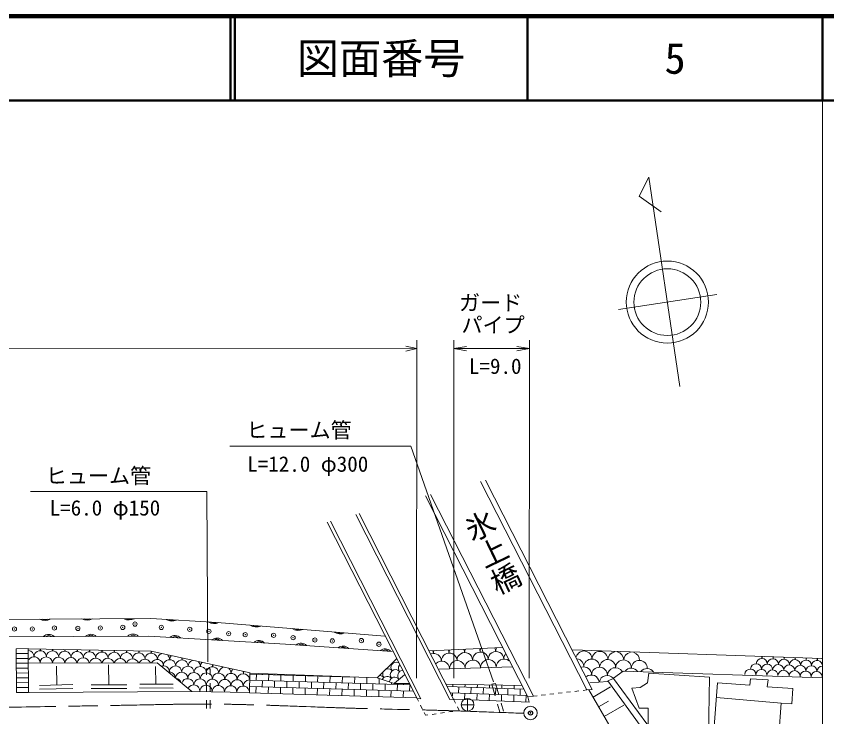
# Model space of a CAD drawing. Units: millimetres, scale not verified. Extents: x 40000 to 680000, y 20000 to 380000.
# Drawn here: x 483310 to 579500, y 296855 to 380000 of the extents above; entities that cross this region are included whole.
import ezdxf
from ezdxf.enums import TextEntityAlignment as Align

# ---------------------------------------------------------------- set-up
doc = ezdxf.new("R2010")
doc.units = ezdxf.units.MM
doc.header["$LTSCALE"] = 1000
doc.header["$PDMODE"] = 32
doc.header["$PDSIZE"] = 500
doc.linetypes.add('CHAIN', pattern=[18.5, 12, -1.5, 3.5, -1.5])
for name, color, linetype, lineweight in [('M-BGD', 7, 'Continuous', 13), ('M-BMK', 2, 'CHAIN', 13), ('M-BMK-SRVR', 3, 'Continuous', 13), ('M-STR-HTXT', 7, 'Continuous', 13), ('M-TTL', 2, 'Continuous', 140), ('M-TTL-BAND', 7, 'Continuous', 13), ('M-TTL-LINE', 7, 'Continuous', 50)]:
    doc.layers.add(name, color=color, linetype=linetype, lineweight=lineweight)
for name, color, linetype in [('M-BGD-HTXT', 7, 'Continuous'), ('M-OTRS', 6, 'Continuous'), ('M-TTL-TXT', 7, 'Continuous')]:
    doc.layers.add(name, color=color, linetype=linetype)
doc.styles.add('@ＭＳ ゴシック', font='')
doc.styles.add('ＭＳ ゴシック', font='')
doc.styles.get('@ＭＳ ゴシック').set_extended_font_data('@MS Gothic')
doc.styles.get('ＭＳ ゴシック').set_extended_font_data('MS Gothic')

# ---------------------------------------------------------------- blocks, each defined once
blk = doc.blocks.new('plus')
at = {"color": 0, "linetype": 'Continuous', "lineweight": -2}
for p, q in [((-1.25, 0), (1.25, 0)), ((0, -1.25), (0, 1.25))]:
    blk.add_line(p, q, dxfattribs=at)

msp = doc.modelspace()

# ---------------------------------------------------------------- linework, layer by layer
at = {"layer": 'M-BGD'}
for p, q in [((551036, 300041), (538416, 324795)), ((551672, 300113), (539009, 324953)), ((544678, 299303), (532483, 323223)), ((544041, 299230), (531889, 323066)), ((523593, 320867), (534783, 298896)), ((523989, 320972), (535239, 298882)), ((520210, 319971), (530882, 299016)), ((520606, 320076), (531338, 299002)), ((499274, 308512), (480119, 308394)), ((507148, 308042), (499274, 308512)), ((527067, 306414), (507148, 308042)), ((479676, 306342), (499066, 306431)), ((499066, 306431), (515283, 305461)), ((515283, 305461), (527941, 304622)), ((540989, 305082), (532345, 304670)), ((483315, 304357), (484733, 304369)), ((499337, 304660), (484749, 304911)), ((511061, 302068), (499337, 304660)), ((549358, 304790), (578930, 303769)), ((483320, 303781), (484738, 303792)), ((483325, 303204), (484742, 303215)), ((484776, 303224), (500026, 303258)), ((494305, 300690), (494270, 303012)), ((500026, 303258), (504142, 299850)), ((526133, 301477), (528420, 303733)), ((483329, 302627), (484747, 302639)), ((483334, 302050), (484752, 302062)), ((488130, 300679), (488084, 302872)), ((499876, 300783), (499841, 302814)), ((505877, 302536), (506321, 302539)), ((505891, 301827), (505891, 302529)), ((506341, 301827), (506341, 302529)), ((511052, 302037), (510983, 299705)), ((526133, 301492), (511052, 302037)), ((533488, 302505), (542163, 302765)), ((555318, 302251), (554206, 301436)), ((578937, 301497), (555318, 302251)), ((483339, 301474), (484756, 301485)), ((511068, 301190), (529970, 300634)), ((511087, 301919), (523353, 301558)), ((511794, 301169), (511815, 301898)), ((512501, 300419), (512523, 301148)), ((512544, 301876), (512546, 301954)), ((513252, 301126), (513273, 301855)), ((513959, 300376), (513980, 301105)), ((514002, 301833), (514004, 301901)), ((514709, 301083), (514731, 301812)), ((515459, 301791), (515461, 301847)), ((516167, 301040), (516188, 301769)), ((516917, 301748), (516918, 301794)), ((517624, 300997), (517646, 301726)), ((518374, 301705), (518376, 301741)), ((519082, 300955), (519103, 301683)), ((519832, 301662), (519833, 301687)), ((520539, 300912), (520561, 301640)), ((521290, 301619), (521290, 301634)), ((521997, 300869), (522018, 301598)), ((523454, 300826), (523476, 301554)), ((524912, 300783), (524933, 301500)), ((528161, 300822), (526133, 301477)), ((526370, 300740), (526388, 301362)), ((528183, 300846), (529406, 301827)), ((554183, 301417), (553522, 301113)), ((553522, 301113), (561069, 290690)), ((561844, 291014), (554183, 301417)), ((558230, 300904), (558390, 302024)), ((558390, 302024), (565593, 301567)), ((565593, 301567), (565410, 292968)), ((570360, 300606), (570431, 301358)), ((570431, 301358), (572525, 301226)), ((572525, 301226), (572433, 300413)), ((483343, 300897), (484761, 300908)), ((483348, 300320), (484766, 300331)), ((486083, 300584), (490018, 300671)), ((486093, 300134), (490028, 300221)), ((492195, 300658), (496443, 300658)), ((492195, 300208), (496443, 300208)), ((497958, 300295), (501945, 300261)), ((497962, 300745), (501949, 300711)), ((505893, 299827), (505892, 300827)), ((506343, 299827), (506342, 300827)), ((511050, 300461), (530332, 299894)), ((511751, 299711), (511773, 300440)), ((513209, 299669), (513230, 300397)), ((514666, 299626), (514688, 300354)), ((515416, 300333), (515438, 301062)), ((516124, 299583), (516145, 300312)), ((516874, 300290), (516895, 301019)), ((517581, 299541), (517603, 300269)), ((518332, 300247), (518353, 300976)), ((519039, 299498), (519060, 300226)), ((519789, 300204), (519811, 300933)), ((520497, 299455), (520518, 300183)), ((521247, 300161), (521268, 300890)), ((521954, 299412), (521975, 300140)), ((522704, 300119), (522726, 300847)), ((524162, 300076), (524183, 300804)), ((525619, 300033), (525641, 300762)), ((527077, 299990), (527098, 300719)), ((527827, 300697), (527833, 300896)), ((529929, 300791), (528161, 300822)), ((528535, 299947), (528556, 300676)), ((529285, 300654), (529288, 300768)), ((529992, 299904), (530011, 300550)), ((534386, 300718), (543310, 300555)), ((534509, 300446), (543531, 300132)), ((535109, 300425), (535117, 300671)), ((535812, 299671), (535837, 300400)), ((536566, 300374), (536575, 300645)), ((537269, 299620), (537295, 300349)), ((538023, 300324), (538034, 300620)), ((538727, 299570), (538752, 300298)), ((539481, 300273), (539492, 300595)), ((540139, 299324), (539745, 300701)), ((539749, 300732), (540146, 300819)), ((540571, 299448), (540178, 300824)), ((540184, 299519), (540209, 300247)), ((540938, 300222), (540950, 300570)), ((541641, 299468), (541667, 300197)), ((542395, 300171), (542408, 300544)), ((543098, 299417), (543124, 300146)), ((551036, 300040), (551672, 300113)), ((551362, 300867), (553523, 301037)), ((551762, 299198), (553833, 300391)), ((556377, 300240), (557361, 300332)), ((557224, 297870), (556377, 300240)), ((557361, 300332), (558230, 300904)), ((565597, 288277), (566518, 300891)), ((566518, 300891), (570360, 300606)), ((572433, 300413), (575457, 300205)), ((575457, 300205), (575335, 298375)), ((504098, 299849), (484832, 299754)), ((504142, 299850), (510996, 299718)), ((510983, 299705), (530775, 299114)), ((523412, 299369), (523433, 300097)), ((524869, 299327), (524891, 300054)), ((526327, 299284), (526348, 300011)), ((527784, 299241), (527806, 299968)), ((529242, 299198), (529263, 299926)), ((534888, 299703), (543924, 299389)), ((535071, 299345), (535083, 299696)), ((536515, 298917), (536541, 299646)), ((537972, 298866), (537998, 299595)), ((539430, 298815), (539455, 299544)), ((540887, 298765), (540912, 299493)), ((542344, 298714), (542370, 299443)), ((543802, 298663), (543827, 299392)), ((544041, 299230), (544677, 299304)), ((544190, 298607), (544041, 299230)), ((544677, 299304), (545125, 299356)), ((545622, 299413), (546118, 299471)), ((546615, 299528), (547112, 299586)), ((547608, 299643), (548105, 299701)), ((548602, 299758), (549098, 299816)), ((549595, 299873), (550092, 299931)), ((550588, 299988), (551036, 300040)), ((505895, 297827), (505894, 298827)), ((506345, 297827), (506344, 298827)), ((530882, 299016), (531047, 298693)), ((530882, 299016), (531338, 299002)), ((531274, 298247), (531501, 297802)), ((534783, 298896), (535239, 298882)), ((535239, 298882), (535451, 298466)), ((535271, 298939), (544204, 298594)), ((540688, 297401), (540413, 298363)), ((541120, 297525), (540846, 298486)), ((552429, 298040), (553587, 298707)), ((553096, 296883), (555411, 298217)), ((566417, 299143), (574073, 298460)), ((574073, 298460), (573357, 287652)), ((575335, 298375), (574054, 298452)), ((531727, 297356), (531892, 297033)), ((533643, 297283), (534138, 297354)), ((534633, 297425), (535128, 297495)), ((535623, 297566), (535890, 297604)), ((535678, 298020), (535890, 297604)), ((558306, 297870), (557224, 297870)), ((558306, 295949), (558306, 297870)), ((531892, 297033), (532158, 297071)), ((532653, 297142), (533148, 297212))]:
    msp.add_line(p, q, dxfattribs=at)
msp.add_lwpolyline([(484770, 299755), (483353, 299743), (483311, 304934), (484728, 304946)], close=True, dxfattribs=at)
msp.add_lwpolyline([(551262, 300066), (553916, 295460), (555638, 293290), (558010, 290438), (560329, 288077), (563963, 284167), (568535, 279566)], dxfattribs=at)
for centre, radius, start, end in [((486719, 309662), 1377, 243.36004, 297.34297), ((486723, 309048), 688, 243.36004, 297.34297), ((491719, 309692), 1377, 243.36004, 297.34297), ((491723, 309079), 688, 243.36004, 297.34297), ((496719, 309723), 1377, 243.36004, 297.34297), ((496723, 309110), 688, 243.36004, 297.34297), ((501795, 309590), 1377, 239.59195, 293.57488), ((501759, 308978), 688, 239.59195, 293.57488), ((506794, 309349), 1430, 240.46838, 292.31702), ((506750, 308680), 688, 239.59195, 293.57488), ((511797, 308893), 1377, 238.3366, 292.31953), ((511747, 308281), 688, 238.3366, 292.31953), ((516781, 308486), 1377, 238.3366, 292.31953), ((516731, 307874), 688, 238.3366, 292.31953), ((521764, 308078), 1377, 238.3366, 292.31953), ((521714, 307467), 688, 238.3366, 292.31953), ((487180, 305720), 906, 46.65761, 133.86325), ((487179, 306048), 453, 46.65761, 133.86325), ((492180, 305743), 906, 46.65761, 133.86325), ((492179, 306071), 453, 46.65761, 133.86325), ((497180, 305766), 906, 46.65761, 133.86325), ((497179, 306094), 453, 46.65761, 133.86325), ((502132, 305590), 906, 42.97596, 130.1816), ((502152, 305917), 453, 42.97596, 130.1816), ((507124, 305292), 906, 42.97596, 130.1816), ((507143, 305619), 453, 42.97596, 130.1816), ((512115, 304993), 906, 42.97596, 130.1816), ((512134, 305321), 453, 42.97596, 130.1816), ((517101, 304683), 906, 42.60359, 129.80923), ((517122, 305010), 453, 42.60359, 129.80923), ((522090, 304352), 906, 42.60359, 129.80923), ((522111, 304680), 453, 42.60359, 129.80923), ((527079, 304021), 906, 42.60359, 129.80923), ((539290, 304572), 925, 157.65414, 181.85614), ((539290, 304572), 925, 1.85614, 27.51678), ((541139, 304632), 925, 156.03479, 181.85614), ((484692, 304003), 732, 358.73346, 83.15915), ((485408, 303255), 732, 0.94646, 146.5999), ((486156, 303970), 732, 358.73346, 178.73346), ((485440, 304718), 732, 358.73346, 9.46221), ((486904, 304686), 732, 167.9964, 178.73346), ((487619, 303938), 732, 358.73346, 178.73346), ((486904, 304686), 732, 358.73346, 9.93747), ((488367, 304654), 732, 167.52038, 178.73346), ((489083, 303906), 732, 358.73346, 178.73346), ((488367, 304654), 732, 358.73346, 10.41349), ((489831, 304621), 732, 167.04355, 178.73346), ((490546, 303873), 732, 358.73346, 178.73346), ((489831, 304621), 732, 358.73346, 10.89032), ((491294, 304589), 732, 166.56589, 178.73346), ((492010, 303841), 732, 358.73346, 178.73346), ((491294, 304589), 732, 358.73346, 11.36798), ((492758, 304557), 732, 166.08735, 178.73346), ((493473, 303809), 732, 358.73346, 178.73346), ((492758, 304557), 732, 358.73346, 11.84652), ((494221, 304524), 732, 165.60789, 178.73346), ((494937, 303776), 732, 358.73346, 178.73346), ((494221, 304524), 732, 358.73346, 12.32598), ((495685, 304492), 732, 165.12748, 178.73346), ((496400, 303744), 732, 358.73346, 178.73346), ((495685, 304492), 732, 358.73346, 12.80639), ((497148, 304460), 732, 164.64607, 178.73346), ((497864, 303712), 732, 358.73346, 178.73346), ((497148, 304460), 732, 358.73346, 13.2878), ((498612, 304427), 732, 164.16363, 178.73346), ((499327, 303679), 732, 358.73346, 178.73346), ((498612, 304427), 732, 358.73346, 13.77024), ((500075, 304395), 732, 163.77797, 178.73346), ((500791, 303647), 732, 108.93186, 178.73346), ((500791, 303647), 732, 358.73346, 46.22842), ((502254, 303615), 732, 139.73268, 178.73346), ((527100, 304349), 453, 42.60359, 129.80923), ((532848, 303438), 925, 1.85614, 107.90392), ((531893, 304332), 925, 1.85614, 21.23033), ((533742, 304392), 925, 162.39397, 181.85614), ((534697, 303498), 925, 1.85614, 181.85614), ((533742, 304392), 925, 1.85614, 22.77696), ((535592, 304452), 925, 160.83182, 181.85614), ((536546, 303557), 925, 1.85614, 181.85614), ((535592, 304452), 925, 1.85614, 24.3391), ((537441, 304512), 925, 159.25249, 181.85614), ((538395, 303617), 925, 1.85614, 181.85614), ((537441, 304512), 925, 1.85614, 25.91844), ((540245, 303677), 925, 1.85614, 181.85614), ((542094, 303737), 925, 140.88858, 181.85614), ((550687, 303725), 943, 358.4669, 163.3426), ((551655, 304642), 943, 177.38756, 178.4669), ((549770, 304693), 943, 358.4669, 359.5464), ((552572, 303674), 943, 358.4669, 178.4669), ((553540, 304592), 943, 178.29505, 178.4669), ((551655, 304642), 943, 358.4669, 358.63876), ((554457, 303624), 943, 97.21557, 178.4669), ((554457, 303624), 943, 358.4669, 78.81075), ((556343, 303573), 943, 101.77544, 178.4669), ((556343, 303573), 943, 358.4669, 74.25089), ((571155, 303808), 657, 357.93218, 14.91864), ((572467, 303760), 657, 160.94858, 177.93218), ((486871, 303222), 732, 3.24351, 176.51875), ((488335, 303190), 732, 5.54598, 174.21628), ((489798, 303158), 732, 7.85768, 171.90458), ((491262, 303125), 732, 10.18252, 169.57973), ((492725, 303093), 732, 12.52466, 167.2376), ((494189, 303061), 732, 14.88848, 164.87377), ((495652, 303028), 732, 17.27877, 162.48349), ((497116, 302996), 732, 19.70074, 160.06152), ((498580, 302964), 732, 22.16021, 157.60205), ((500043, 302931), 732, 358.73346, 155.0985), ((501507, 302899), 732, 358.73346, 178.73346), ((502970, 302867), 732, 358.73346, 178.73346), ((502254, 303615), 732, 358.73346, 15.4276), ((503718, 303582), 732, 162.97727, 178.73346), ((504434, 302834), 732, 107.36154, 178.73346), ((504434, 302834), 732, 358.73346, 47.79874), ((505897, 302802), 732, 138.82572, 178.73346), ((505897, 302802), 732, 358.73346, 16.33456), ((528409, 302708), 631, 69.68814, 219.19555), ((527521, 302799), 631, 39.19555, 41.99234), ((528499, 303596), 631, 216.38532, 219.19555), ((533802, 302543), 925, 1.85614, 135.96647), ((535651, 302603), 925, 1.85614, 181.85614), ((537501, 302663), 925, 1.85614, 181.85614), ((539350, 302723), 925, 1.85614, 181.85614), ((541199, 302783), 925, 50.88858, 181.85614), ((549719, 302807), 943, 358.4669, 77.81347), ((551604, 302757), 943, 358.4669, 178.4669), ((553490, 302707), 943, 358.4669, 178.4669), ((555375, 302656), 943, 358.4669, 178.4669), ((557260, 302606), 943, 358.4669, 178.4669), ((571107, 302495), 657, 357.93218, 177.93218), ((571787, 303128), 657, 357.93218, 177.93218), ((572420, 302448), 657, 357.93218, 177.93218), ((573100, 303081), 657, 357.93218, 177.93218), ((573732, 302401), 657, 357.93218, 177.93218), ((572467, 303760), 657, 357.93218, 14.85316), ((573779, 303713), 657, 161.01405, 177.93218), ((574412, 303033), 657, 357.93218, 177.93218), ((575044, 302353), 657, 357.93218, 177.93218), ((573779, 303713), 657, 357.93218, 14.78769), ((575092, 303666), 657, 161.07949, 177.93218), ((575724, 302986), 657, 357.93218, 177.93218), ((575092, 303666), 657, 357.93218, 14.72225), ((576404, 303618), 657, 161.14491, 177.93218), ((577037, 302938), 657, 357.93218, 177.93218), ((576404, 303618), 657, 357.93218, 14.65683), ((577717, 303571), 657, 161.21031, 177.93218), ((578349, 302891), 657, 20.30555, 177.93218), ((577717, 303571), 657, 357.93218, 14.59143), ((579029, 303524), 657, 161.27568, 177.93218), ((500759, 302183), 732, 358.73346, 111.4847), ((501474, 301435), 732, 2.44443, 99.19012), ((502222, 302151), 732, 358.73346, 178.73346), ((502938, 301403), 732, 358.73346, 175.20122), ((503686, 302119), 732, 358.73346, 178.73346), ((504401, 301371), 732, 358.73346, 178.73346), ((505149, 302086), 732, 358.73346, 178.73346), ((505865, 301338), 732, 358.73346, 178.73346), ((506613, 302054), 732, 358.73346, 178.73346), ((507328, 301306), 732, 358.73346, 178.73346), ((507361, 302769), 732, 162.17566, 178.73346), ((508076, 302022), 732, 105.7121, 178.73346), ((508076, 302022), 732, 358.73346, 49.44817), ((509540, 301989), 732, 137.91081, 178.73346), ((509540, 301989), 732, 358.73346, 17.24947), ((511003, 301957), 732, 161.373, 178.73346), ((527430, 301911), 631, 166.64734, 219.19555), ((527430, 301911), 631, 39.19555, 102.91413), ((528318, 301820), 631, 39.19555, 219.19555), ((529206, 301730), 631, 98.80803, 219.19555), ((529297, 302618), 631, 143.98409, 219.19555), ((550637, 301840), 943, 358.4669, 103.83537), ((552522, 301789), 943, 358.4669, 178.4669), ((554407, 301739), 943, 31.02975, 178.4669), ((556292, 301688), 943, 36.28222, 140.65158), ((558177, 301638), 943, 36.28222, 140.65158), ((570427, 301863), 657, 357.93218, 177.93218), ((571740, 301816), 657, 357.93218, 177.93218), ((573052, 301768), 657, 357.93218, 177.93218), ((574365, 301721), 657, 357.93218, 177.93218), ((575677, 301673), 657, 357.93218, 177.93218), ((576357, 302306), 657, 357.93218, 177.93218), ((576989, 301626), 657, 357.93218, 177.93218), ((577669, 302259), 657, 357.93218, 177.93218), ((578302, 301579), 657, 1.55442, 177.93218), ((578982, 302211), 657, 91.55442, 177.93218), ((502190, 300687), 732, 17.81856, 83.81598), ((503653, 300655), 732, 358.73346, 163.79252), ((505117, 300623), 732, 358.73346, 178.73346), ((506580, 300590), 732, 358.73346, 178.73346), ((508044, 300558), 732, 358.73346, 178.73346), ((508792, 301274), 732, 358.73346, 178.73346), ((509507, 300526), 732, 358.73346, 178.73346), ((510255, 301241), 732, 5.95792, 178.73346), ((510971, 300493), 732, 89.24646, 178.73346), ((526452, 301113), 631, 39.19555, 85.6722), ((527340, 301023), 631, 39.19555, 152.40936), ((528228, 300932), 631, 39.19555, 169.03755), ((551554, 300872), 943, 7.36982, 127.18756), ((553439, 300821), 943, 41.36609, 169.37871), ((504369, 299907), 732, 358.73346, 153.28743), ((505832, 299875), 732, 358.73346, 178.73346), ((507296, 299842), 732, 358.73346, 178.73346), ((508759, 299810), 732, 358.73346, 178.73346), ((510223, 299778), 732, 11.13918, 178.73346)]:
    msp.add_arc(centre, radius, start, end, dxfattribs=at)
for p in [(497403, 307856), (483105, 307268), (485220, 307268), (487845, 307386), (490626, 307346), (493290, 307386), (495954, 307464), (500537, 307464), (503905, 307229), (506177, 306994), (508528, 306720), (510486, 306602), (513855, 306524), (516166, 306250), (518752, 305975), (520828, 305858), (524275, 305897), (526351, 305466)]:
    msp.add_point(p, dxfattribs=at)
at = {"layer": 'M-BMK'}
msp.add_open_spline([(543484, 297273), (540379, 297381), (537275, 297505), (534169, 297598), (530846, 297696), (527522, 297753), (524199, 297843), (518436, 298000), (512676, 298310), (506911, 298358), (502943, 298391), (498975, 298267), (495008, 298204), (483181, 298016), (471354, 297759), (459527, 297537)], degree=3, knots=[0, 0, 0, 0, 1, 1, 1, 2, 2, 2, 3, 3, 3, 4, 4, 4, 5, 5, 5, 5], dxfattribs=at)
at = {"layer": 'M-BMK-SRVR'}
for p, q in [((558370, 360912), (557241, 358646)), ((562080, 336071), (558370, 360912)), ((557241, 358646), (559834, 356765)), ((554774, 345176), (566438, 346982)), ((536118, 298287), (537618, 298287)), ((536868, 299037), (536868, 297537))]:
    msp.add_line(p, q, dxfattribs=at)
for centre, radius in [((560579, 346077), 4869), ((560578, 346066), 3960), ((536868, 298287), 750), ((544344, 297308), 800)]:
    msp.add_circle(centre, radius, dxfattribs=at)
at = {"layer": 'M-OTRS'}
msp.add_point((544344, 297308), dxfattribs=at)
at = {"layer": 'M-STR-HTXT'}
for p, q in [((530839, 341544), (530824, 301435)), ((535251, 341542), (535236, 301434)), ((544205, 341539), (544190, 301430)), ((59621, 340668), (530769, 340576)), ((530839, 340561), (529558, 340856)), ((530839, 340561), (529558, 340266)), ((535251, 340547), (536751, 340796)), ((535251, 340547), (544205, 340544)), ((535251, 340547), (536751, 340296)), ((544205, 340544), (542705, 340794)), ((544205, 340544), (542705, 340294)), ((530146, 328986), (508641, 328986)), ((539965, 301011), (530146, 328986)), ((485020, 323580), (505939, 323580)), ((505939, 323580), (506060, 303372))]:
    msp.add_line(p, q, dxfattribs=at)
at = {"layer": 'M-TTL'}
msp.add_line((680000, 380000), (40000, 380000), dxfattribs=at)
at = {"layer": 'M-TTL-BAND'}
msp.add_line((579000, 20000), (579000, 370000), dxfattribs=at)
at = {"layer": 'M-TTL-LINE'}
for p, q in [((508747, 380000), (508747, 370000)), ((509247, 380000), (509247, 370000)), ((543997, 380000), (543997, 370000)), ((579000, 380000), (579000, 370000)), ((40000, 370000), (680000, 370000))]:
    msp.add_line(p, q, dxfattribs=at)

# ---------------------------------------------------------------- block references
at = {"layer": 'M-BMK-SRVR', "xscale": 600, "yscale": 600}
msp.add_blockref('plus', (536868, 298287), dxfattribs=at)

# ---------------------------------------------------------------- texts
at = {"layer": 'M-BGD-HTXT', "style": '@ＭＳ ゴシック'}
msp.add_text('氷上橋', height=2566, rotation=295.634, dxfattribs=at).set_placement((535705, 320239), align=Align.BOTTOM_LEFT)
at = {"layer": 'M-STR-HTXT', "style": 'ＭＳ ゴシック'}
for s, p in [('ガード', (535852, 344532)), ('パイプ', (536148, 341890)), ('L=9.0', (537038, 336999)), ('ヒューム管', (510621, 329415)), ('L=12.0 φ300', (510725, 325388)), ('ヒューム管', (486824, 323994)), ('L=6.0 φ150', (487281, 320188))]:
    msp.add_text(s, height=1833, dxfattribs=at).set_placement(p, align=Align.BOTTOM_LEFT)
at = {"layer": 'M-TTL-TXT', "style": 'ＭＳ ゴシック'}
for s, p in [('図面番号', (526622, 375000)), ('5', (561497, 375000))]:
    msp.add_text(s, height=3666, dxfattribs=at).set_placement(p, align=Align.MIDDLE_CENTER)

doc.saveas('drawing.dxf')
